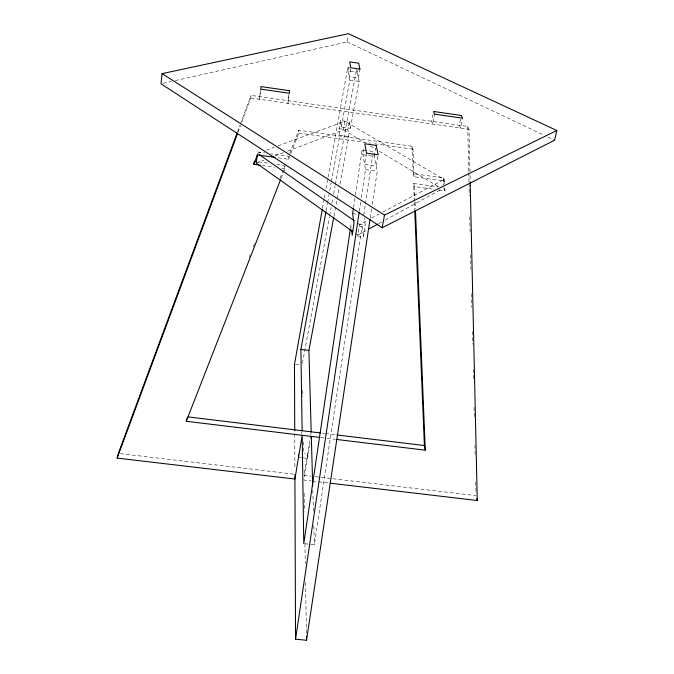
<?xml version="1.0" encoding="UTF-8"?>
<svg xmlns="http://www.w3.org/2000/svg" width="674" height="674" viewBox="0 0 674 674"><rect width="100%" height="100%" fill="white"/><g stroke="black" fill="none" stroke-linecap="round" stroke-linejoin="round"><path stroke-width="0.51" stroke-dasharray="3.37 2.53" d="M278.168 157.826L288.556 159.275L288.582 156.275L271.058 153.824M283.383 172.527L284.917 168.61L284.967 165.551L280.005 178.256M241.966 121.674L250.753 98L251.057 95.388L467.714 126.468L469.011 129.265L470.022 174.49M260.45 90.602L259.406 99.238L260.762 89.136M288.851 94.689L287.958 103.324L289.264 94.267M350.497 228.065L350.96 224.939L351.348 228.031M353.555 207.44L355.223 196.142M355.375 195.115L362.073 149.923L373.261 151.498L372.798 154.573M359.309 211.248L360.708 201.88M361.323 197.718L365.519 169.604L362.073 149.923M304.732 543.724L314.354 544.811L362.031 226.439L358.004 225.891M363.733 215.116L365.266 204.854M365.418 203.826L372.646 155.601M357.38 235.934L363.547 236.768L365.283 225.217L364.196 218.14M370.195 218.047L371.601 208.687M372.233 204.525L377.246 171.247L373.649 153.445M175.333 80.577L347.144 41.889L348.121 35.747M348.879 66.869L348.231 70.837L357.22 72.152L357.549 70.172M350.598 68.765L349.284 76.844L358.442 78.184L359.933 69.093M287.604 151.136L343.521 129.855L344.928 121.219L444.048 179.469L442.919 185.139M301.615 433.719L301.944 431.722M304.193 473.258L310.006 438.799M310.68 434.814L311.186 431.823M309.956 444.402L303.923 480.09L311.228 480.958M363.943 148.786L362.924 154.784L374.247 156.368L375.637 148.39M366.53 153.167L364.6 164.389L376.193 166.006L378.156 154.801M355.215 233.297L357.776 235.108L359.621 224.45L367.97 220.002M322.475 208.317L324.143 199.015M324.329 197.979L325.256 192.815M325.997 188.678L327.85 178.349M328.036 177.313L347.7 67.779L349.68 68.066M331.372 181.778L339.839 135.204L339.03 128.675L340.488 120.587L349.368 121.851L350.354 128.279L341.33 126.998L340.488 120.587M326.106 210.76L327.421 203.514M327.615 202.478L331.187 182.814M341.33 126.998L349.848 80.088L347.7 67.779M302.432 363.235L329.426 216.674M329.611 215.638L331.136 207.381M331.894 203.253L332.846 198.097M333.605 193.969L335.121 185.712M335.315 184.676L356.411 70.113M339.957 184.027L348.829 136.477L347.868 129.93L349.368 121.851M333.975 216.076L339.182 188.164M350.354 128.279L359.099 81.436L356.597 69.077M432.994 114.42L431.68 121.303L432.716 124.067L434.612 114.167M460.544 119.391L459.365 125.271L460.612 128.06L462.583 118.194M237.534 131.885L240.087 124.976M240.458 123.991L251.057 95.388M237.939 132.525L240.5 125.617M249.127 257.443L250.265 254.511M253.314 246.684L254.46 243.752M289.71 153.377L298.751 130.217L412.084 146.258L412.968 149.181L414.097 176.782L444.604 181.036L444.697 183.977M281.092 178.399L283.004 173.504M288.556 159.275L290.452 154.413M290.831 153.445L298.801 133.048L298.751 130.217M357.776 235.108L366.951 230.087M378.872 223.557L381.627 222.058M385.301 220.044L442.169 188.914M371.686 218.022L379.108 214.071M382.815 212.091L444.048 179.469M256.213 163.083L264.056 160.1M274.849 155.989L283.678 152.627M257.527 153.436L262.439 151.625M266.365 150.176L274.217 147.277M278.151 145.837L344.928 121.219M163.066 83.34L171.247 81.503M312.273 481.076L317.496 481.691M318.541 481.817L328.988 483.047M298.515 457.334L301.539 457.697M302.55 457.815L307.588 458.421L307.487 453.737L304.479 453.383M120.419 453.644L294.9 474.252M303.848 475.305L311.152 476.173M315.322 476.661L476.071 495.651M322.349 433.18L324.43 433.433M325.475 433.559L335.888 434.823M320.908 437.552L326.123 438.184M327.168 438.311L335.517 439.322M295.414 364.466L300.157 365.064M352.637 213.599L357.683 214.29M359.107 224.375L365.283 225.217M257.653 151.953L264.865 152.964M412.084 146.258L413.213 173.681L443.5 177.911L444.604 181.036M365.519 169.604L377.246 171.247M258.235 161.836L268.513 163.26M276.736 164.405L283.939 165.408M414.35 201.256L413.617 183.438L438.597 186.909M262.127 165.442L274.554 167.169M281.808 168.18L284.917 168.61M413.617 183.438L414.502 186.597L433.753 189.268M438.825 189.975L444.907 190.818L444.815 187.886M298.801 133.048L370.414 143.166M374.567 143.756L412.968 149.181M339.03 128.675L347.868 129.93M339.839 135.204L348.829 136.477M250.753 98L469.011 129.265M349.848 80.088L359.099 81.436M347.144 41.889L543.16 134.808M547.911 137.066L554.576 140.226M343.521 129.855L364.145 142.206M370.43 145.963L375.806 149.181M379.395 151.33L438.589 186.765M357.052 222.656L359.621 224.45M443.804 187.633L444.907 190.818M413.213 173.681L414.097 176.782M362.031 226.439L363.547 236.768M414.502 186.597L414.973 198.148M415.15 202.352L415.403 208.645M414.392 202.31L414.695 209.648M443.5 177.911L443.711 184.718M312.82 490.082L313.41 511.128M313.823 525.863L314.354 544.811M470.048 175.543L470.157 180.8M467.714 126.468L468.733 171.702M468.759 172.755L468.969 182.216M468.994 183.269L469.281 195.89M469.761 216.927L470.115 232.707M470.621 254.789L470.949 269.516M471.497 293.704L471.808 307.378M472.356 331.574L472.643 344.195M473.215 369.436L473.477 381.004M474.066 407.307L474.328 418.874M474.926 445.169L475.162 455.683M475.76 481.977L476.021 493.553M302.466 390.49L302.567 396.792M303.3 441.925L303.485 453.467M304.134 493.351L304.429 511.195M304.96 543.733L305.28 563.675M305.592 582.572L306.426 633.998M294.74 433.829L294.875 467.52"/><path stroke-width="1.01" d="M260.054 165.155L253.837 164.296L254.022 162.274M162.063 73.626L161.019 83.803L382.192 227.745L554.576 140.226L556.834 130.495L348.45 33.7L162.063 73.626L384.483 215.099L556.834 130.495M257.392 154.397L256.213 163.083L352.654 231.477M350.345 229.101L303.772 543.615L302.171 435.294L294.917 479.037L117.166 458.093L118.329 453.391L237.164 132.871M353.403 208.468L352.637 213.599L353.96 223.675L352.241 235.243L351.601 230.087M370.034 219.084L306.527 640.3L295.549 639.129L359.158 212.293M319.864 437.434L186.26 421.284L186.69 418.579M310.975 438.395L311.312 436.398L312.702 485.87M322.29 209.344L294.471 364.348L294.732 430.669M382.192 227.745L384.483 215.099M302.104 430.728L300.907 349.444L325.921 211.796M311.186 431.823L308.903 350.455L333.782 217.104M117.166 458.093L237.577 133.511M253.837 164.296L257.401 154.927L275.051 157.387M186.26 421.284L280.704 179.385M368.788 229.084L377.954 224.063M330.033 483.165L477.268 500.512L470.182 181.854M188.012 416.903L320.268 432.927M336.933 434.949L424.401 445.539L425.286 450.173L336.562 439.448M300.907 349.444L308.903 350.455M254.115 161.263L256.171 161.549M259.237 154.632L354.473 220.87M476.788 498.575L477.268 500.512M415.487 210.751L425.286 450.173M414.737 210.692L424.401 445.539M306.459 636.104L306.527 640.3M298.489 454.529L298.515 457.334M294.9 474.892L295.549 639.129M289.424 90.687L289.407 93.256L260.762 89.136L260.99 86.592L289.424 90.687M376.159 145.39L364.794 143.789L366.53 153.167L378.156 154.801L376.159 145.39M461.328 115.473L433.551 111.463L434.612 114.167L462.583 118.194L461.328 115.473M359.933 69.093L350.758 67.754L349.68 61.898L358.686 63.221L359.933 69.093"/></g></svg>
